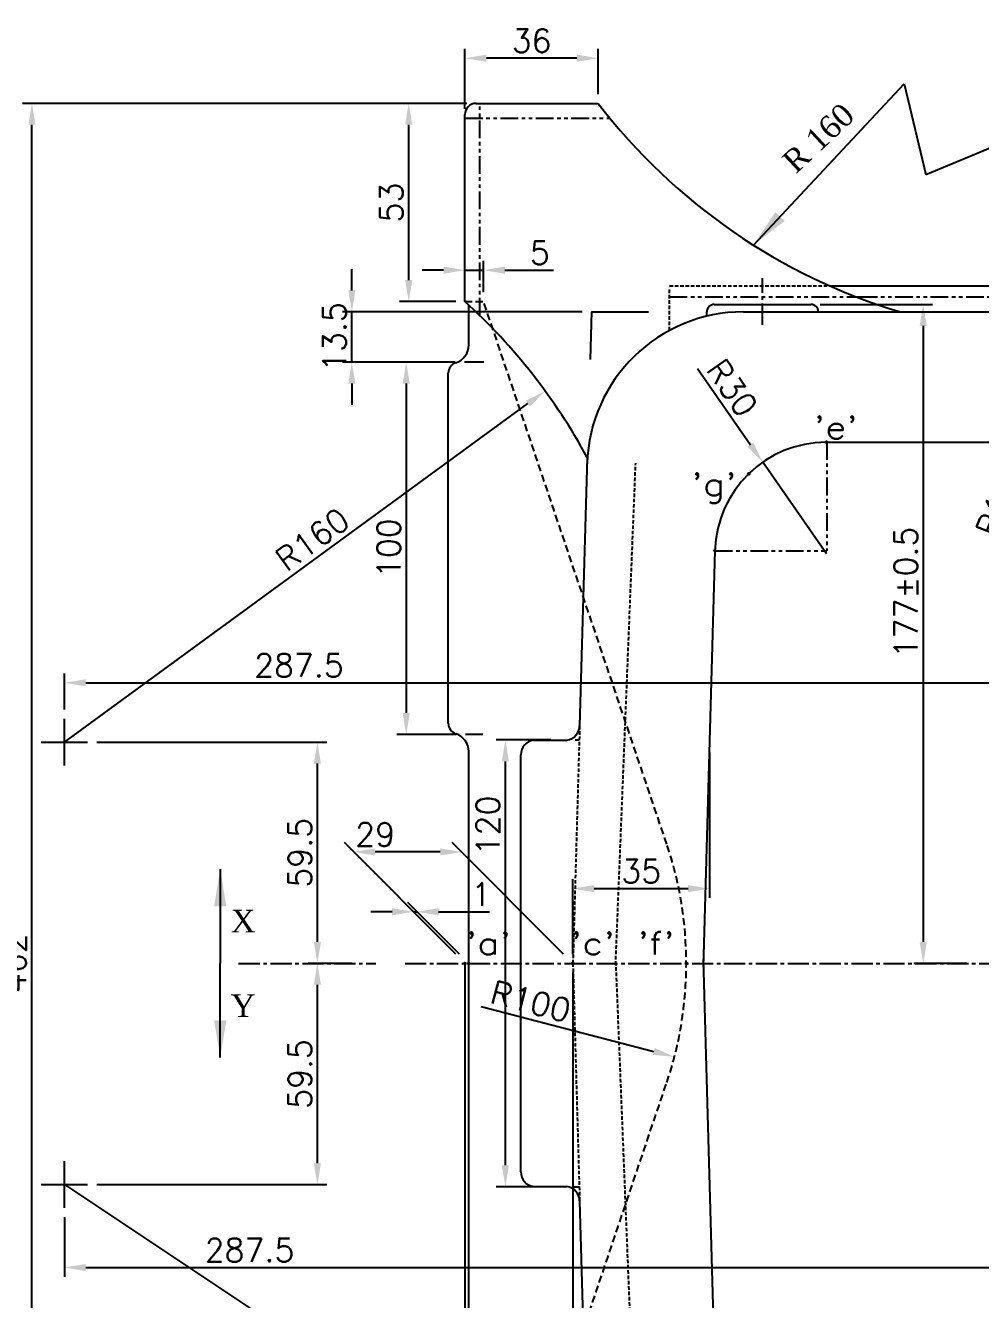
# Model space of a CAD drawing. Header units: millimetres. Extents: x -3508 to 12243, y -3609 to 4092.
# Drawn here: x 878.7 to 1135.4, y 391.7 to 734 of the extents above; entities that cross this region are included whole.
import ezdxf

# ---------------------------------------------------------------- set-up
doc = ezdxf.new("R2010")
doc.units = ezdxf.units.MM
doc.header["$LTSCALE"] = 0.3
doc.header["$PDSIZE"] = -50
for name, pattern in [('CENTER2', [28.575, 19.05, -3.175, 3.175, -3.175]), ('HIDDEN', [9.525, 6.35, -3.175]), ('HIDDEN2', [4.7625, 3.175, -1.5875]), ('PHANTOM2', [31.75, 15.875, -3.175, 3.175, -3.175, 3.175, -3.175])]:
    doc.linetypes.add(name, pattern=pattern)
for name, color, linetype in [('center', 1, 'CENTER2'), ('CHAIN ...', 8, 'PHANTOM2'), ('h', 4, 'HIDDEN'), ('hidden', 4, 'HIDDEN2')]:
    doc.layers.add(name, color=color, linetype=linetype)
doc.styles.add('ROMANTIC', font='romantic.ttf')
doc.styles.add('rs', font='romans.shx')
doc.styles.get("Standard").update_dxf_attribs({"font": 'romans.shx', "width": 1.2})
doc.dimstyles.new('AM_ISO$7', dxfattribs={"dimtxt": 3.5, "dimasz": 3.5, "dimexe": 1, "dimexo": 1, "dimgap": 1.5, "dimtad": 1, "dimdsep": 46, "dimtxsty": 'Standard', "dimcen": 0, "dimclrd": 256, "dimclre": 256, "dimclrt": 2, "dimadec": 0, "dimazin": 2, "dimtp": 0.1, "dimtm": 0.1, "dimtfac": 0.71, "dimtdec": 3, "dimtmove": 0, "dimatfit": 3, "dimfxl": 0, "dimlwd": -1, "dimlwe": -1, "dimarcsym": 0})
doc.dimstyles.new('ISO-25', dxfattribs={"dimscale": 2.5, "dimtxt": 2.5, "dimasz": 2.5, "dimexe": 0.7, "dimexo": 0.625, "dimtad": 1, "dimdec": 3, "dimlfac": -1, "dimzin": 9, "dimdsep": 46, "dimtxsty": 'Standard', "dimcen": 2.5, "dimclrd": 1, "dimclre": 1, "dimclrt": 7, "dimazin": 0, "dimtfac": 0.65, "dimtdec": 3, "dimtmove": 0, "dimatfit": 3, "dimfxl": 0, "dimtolj": 1, "dimarcsym": 0})
doc.dimstyles.new('sarab', dxfattribs={"dimscale": 3, "dimtxt": 2.5, "dimasz": 2.3, "dimexe": 1, "dimexo": 1, "dimtad": 1, "dimdec": 3, "dimdsep": 46, "dimtxsty": 'rs', "dimcen": 0, "dimclrd": 1, "dimclre": 1, "dimclrt": 7, "dimadec": 3, "dimazin": 2, "dimtfac": 1, "dimtdec": 3, "dimtmove": 0, "dimatfit": 3, "dimfxl": 0, "dimarcsym": 0})
doc.dimstyles.new('sarab$0', dxfattribs={"dimscale": 3, "dimtxt": 2.5, "dimasz": 2.3, "dimexe": 1, "dimexo": 1, "dimtad": 1, "dimdec": 3, "dimdsep": 46, "dimtxsty": 'rs', "dimcen": 0, "dimclrd": 1, "dimclre": 1, "dimclrt": 7, "dimadec": 3, "dimazin": 2, "dimtfac": 1, "dimtdec": 3, "dimtmove": 0, "dimatfit": 3, "dimfxl": 0, "dimarcsym": 0})

# ---------------------------------------------------------------- blocks, each defined once
blk = doc.blocks.new('*D1504')
at = {"color": 1, "lineweight": -2, "transparency": 16777216}
for p, q in [((1605.83, 479.53), (1605.83, 163.42)), ((996.83, 248.53), (996.83, 163.42)), ((1600.08, 165.92), (1002.58, 165.92))]:
    blk.add_line(p, q, dxfattribs=at)
at = {"color": 1, "transparency": 16777216}
for points in [[(1002.58, 166.88), (1002.58, 164.96), (996.83, 165.92)], [(1600.08, 166.88), (1600.08, 164.96), (1605.83, 165.92)]]:
    blk.add_solid(points, dxfattribs=at)
at = {"layer": 'Defpoints', "color": 0, "transparency": 16777216}
for p in [(1605.83, 482.03), (996.83, 251.03), (996.83, 165.92)]:
    blk.add_point(p, dxfattribs=at)
at = {"color": 7, "transparency": 16777216, "insert": (1302.83, 170.61), "char_height": 6.25, "attachment_point": 5, "style": 'rs'}
blk.add_mtext('609', dxfattribs=at)
blk = doc.blocks.new('*D1505')
at = {"color": 1, "lineweight": -2, "transparency": 16777216}
for p, q in [((1025.83, 479.53), (1025.83, 290.44)), ((1030.83, 304.53), (1030.83, 290.44)), ((1020.08, 292.94), (1014.33, 292.94)), ((1025.83, 292.94), (1030.83, 292.94)), ((1036.58, 292.94), (1049.63, 292.94))]:
    blk.add_line(p, q, dxfattribs=at)
at = {"color": 1, "transparency": 16777216}
for points in [[(1020.08, 293.9), (1020.08, 291.99), (1025.83, 292.94)], [(1036.58, 293.9), (1036.58, 291.99), (1030.83, 292.94)]]:
    blk.add_solid(points, dxfattribs=at)
at = {"layer": 'Defpoints', "color": 0, "transparency": 16777216}
for p in [(1025.83, 482.03), (1030.83, 307.03), (1030.83, 292.94)]:
    blk.add_point(p, dxfattribs=at)
at = {"color": 7, "transparency": 16777216, "insert": (1045.98, 297.63), "char_height": 6.25, "attachment_point": 5, "style": 'rs'}
blk.add_mtext('5', dxfattribs=at)
blk = doc.blocks.new('*D1506')
at = {"color": 1, "lineweight": -2, "transparency": 16777216}
for p, q in [((1062.54, 538.68), (1062.54, 499.6)), ((1025.83, 484.53), (1025.83, 504.6)), ((1031.58, 502.1), (1056.79, 502.1))]:
    blk.add_line(p, q, dxfattribs=at)
at = {"color": 1, "transparency": 16777216}
for points in [[(1031.58, 503.06), (1031.58, 501.14), (1025.83, 502.1)], [(1056.79, 503.06), (1056.79, 501.14), (1062.54, 502.1)]]:
    blk.add_solid(points, dxfattribs=at)
at = {"layer": 'Defpoints', "color": 0, "transparency": 16777216}
for p in [(1062.54, 541.18), (1062.54, 502.1), (1025.83, 482.03)]:
    blk.add_point(p, dxfattribs=at)
at = {"color": 7, "transparency": 16777216, "insert": (1044.19, 506.79), "char_height": 6.25, "attachment_point": 5, "style": 'rs'}
blk.add_mtext('35', dxfattribs=at)
blk = doc.blocks.new('*D1258')
at = {"color": 1, "lineweight": -2, "transparency": 16777216}
blk.add_line((889.15, 422.6), (1017.61, 337.21), dxfattribs=at)
at = {"color": 1, "transparency": 16777216}
blk.add_solid([(1018.14, 338.01), (1017.08, 336.41), (1022.4, 334.02)], dxfattribs=at)
at = {"layer": 'Defpoints', "color": 0, "transparency": 16777216}
for p in [(889.15, 422.6), (1022.4, 334.02)]:
    blk.add_point(p, dxfattribs=at)
at = {"color": 7, "transparency": 16777216, "insert": (965.05, 377.78), "char_height": 6.25, "attachment_point": 5, "rotation": 326.3862, "style": 'rs'}
blk.add_mtext('R160', dxfattribs=at)
blk = doc.blocks.new('*D1259')
at = {"color": 1, "lineweight": -2, "transparency": 16777216}
blk.add_line((889.15, 541.46), (1013.75, 632.39), dxfattribs=at)
at = {"color": 1, "transparency": 16777216}
blk.add_solid([(1013.18, 633.16), (1014.31, 631.62), (1018.39, 635.78)], dxfattribs=at)
at = {"layer": 'Defpoints', "color": 0, "transparency": 16777216}
for p in [(1018.39, 635.78), (889.15, 541.46)]:
    blk.add_point(p, dxfattribs=at)
at = {"color": 7, "transparency": 16777216, "insert": (955.83, 595.92), "char_height": 6.25, "attachment_point": 5, "rotation": 36.1226, "style": 'rs'}
blk.add_mtext('R160', dxfattribs=at)
blk = doc.blocks.new('*D1260')
at = {"color": 1, "lineweight": -2, "transparency": 16777216}
for p, q in [((966.41, 482.03), (954.66, 482.03)), ((957.16, 428.35), (957.16, 476.28)), ((897.9, 422.6), (959.66, 422.6))]:
    blk.add_line(p, q, dxfattribs=at)
at = {"color": 1, "transparency": 16777216}
for points in [[(956.2, 476.28), (958.12, 476.28), (957.16, 482.03)], [(956.2, 428.35), (958.12, 428.35), (957.16, 422.6)]]:
    blk.add_solid(points, dxfattribs=at)
at = {"layer": 'Defpoints', "color": 0, "transparency": 16777216}
for p in [(957.16, 482.03), (968.91, 482.03), (895.4, 422.6)]:
    blk.add_point(p, dxfattribs=at)
at = {"color": 7, "transparency": 16777216, "insert": (952.47, 452.31), "char_height": 6.25, "attachment_point": 5, "rotation": 90, "style": 'rs'}
blk.add_mtext('59.5', dxfattribs=at)
blk = doc.blocks.new('*D1261')
at = {"color": 1, "lineweight": -2, "transparency": 16777216}
for p, q in [((897.9, 541.46), (959.66, 541.46)), ((957.16, 487.78), (957.16, 535.71)), ((957.16, 482.03), (954.66, 482.03))]:
    blk.add_line(p, q, dxfattribs=at)
at = {"color": 1, "transparency": 16777216}
for points in [[(956.2, 535.71), (958.12, 535.71), (957.16, 541.46)], [(956.2, 487.78), (958.12, 487.78), (957.16, 482.03)]]:
    blk.add_solid(points, dxfattribs=at)
at = {"layer": 'Defpoints', "color": 0, "transparency": 16777216}
for p in [(895.4, 541.46), (957.16, 541.46), (959.66, 482.03)]:
    blk.add_point(p, dxfattribs=at)
at = {"color": 7, "transparency": 16777216, "insert": (952.47, 511.74), "char_height": 6.25, "attachment_point": 5, "rotation": 90, "style": 'rs'}
blk.add_mtext('59.5', dxfattribs=at)
blk = doc.blocks.new('*D1262')
at = {"color": 1, "lineweight": -2, "transparency": 16777216}
for p, q in [((889.15, 550.21), (889.15, 559.89)), ((1176.83, 559.94), (1176.83, 554.89)), ((894.9, 557.39), (1171.08, 557.39))]:
    blk.add_line(p, q, dxfattribs=at)
at = {"color": 1, "transparency": 16777216}
for points in [[(894.9, 558.35), (894.9, 556.43), (889.15, 557.39)], [(1171.08, 558.35), (1171.08, 556.43), (1176.83, 557.39)]]:
    blk.add_solid(points, dxfattribs=at)
at = {"layer": 'Defpoints', "color": 0, "transparency": 16777216}
for p in [(1176.83, 562.44), (1176.83, 557.39), (889.15, 547.71)]:
    blk.add_point(p, dxfattribs=at)
at = {"color": 7, "transparency": 16777216, "insert": (952.2, 562.08), "char_height": 6.25, "attachment_point": 5, "style": 'rs'}
blk.add_mtext('287.5', dxfattribs=at)
blk = doc.blocks.new('*D1263')
at = {"color": 1, "lineweight": -2, "transparency": 16777216}
for p, q in [((889.15, 413.85), (889.15, 397.81)), ((894.9, 400.31), (1171.08, 400.31))]:
    blk.add_line(p, q, dxfattribs=at)
at = {"color": 1, "transparency": 16777216}
for points in [[(894.9, 401.27), (894.9, 399.35), (889.15, 400.31)], [(1171.08, 401.27), (1171.08, 399.35), (1176.83, 400.31)]]:
    blk.add_solid(points, dxfattribs=at)
at = {"layer": 'Defpoints', "color": 0, "transparency": 16777216}
for p in [(889.15, 416.35), (1176.83, 400.31), (1176.83, 400.31)]:
    blk.add_point(p, dxfattribs=at)
at = {"color": 7, "transparency": 16777216, "insert": (938.92, 405), "char_height": 6.25, "attachment_point": 5, "style": 'rs'}
blk.add_mtext('287.5', dxfattribs=at)
blk = doc.blocks.new('*D1264')
at = {"color": 1, "lineweight": -2, "transparency": 16777216}
for p, q in [((1025.83, 479.53), (1025.83, 219.33)), ((1590.83, 479.53), (1590.83, 219.33)), ((1031.58, 221.83), (1585.08, 221.83))]:
    blk.add_line(p, q, dxfattribs=at)
at = {"color": 1, "transparency": 16777216}
for points in [[(1031.58, 222.79), (1031.58, 220.87), (1025.83, 221.83)], [(1585.08, 222.79), (1585.08, 220.87), (1590.83, 221.83)]]:
    blk.add_solid(points, dxfattribs=at)
at = {"layer": 'Defpoints', "color": 0, "transparency": 16777216}
for p in [(1025.83, 482.03), (1590.83, 482.03), (1590.83, 221.83)]:
    blk.add_point(p, dxfattribs=at)
at = {"color": 7, "transparency": 16777216, "insert": (1310.42, 226.52), "char_height": 6.25, "attachment_point": 5, "style": 'rs'}
blk.add_mtext('565', dxfattribs=at)
blk = doc.blocks.new('*D1383')
at = {"color": 1, "lineweight": -2, "transparency": 16777216}
for p, q in [((997.33, 713.03), (979.21, 713.03)), ((981.71, 665.55), (981.71, 707.28)), ((994.33, 659.8), (979.21, 659.8))]:
    blk.add_line(p, q, dxfattribs=at)
at = {"color": 1, "transparency": 16777216}
for points in [[(980.75, 707.28), (982.67, 707.28), (981.71, 713.03)], [(980.75, 665.55), (982.67, 665.55), (981.71, 659.8)]]:
    blk.add_solid(points, dxfattribs=at)
at = {"layer": 'Defpoints', "color": 0, "transparency": 16777216}
for p in [(981.71, 713.03), (999.83, 713.03), (996.83, 659.8)]:
    blk.add_point(p, dxfattribs=at)
at = {"color": 7, "transparency": 16777216, "insert": (977.03, 686.41), "char_height": 6.25, "attachment_point": 5, "rotation": 90, "style": 'rs'}
blk.add_mtext('53', dxfattribs=at)
blk = doc.blocks.new('*D1384')
at = {"color": 1, "lineweight": -2, "transparency": 16777216}
for p, q in [((996.83, 711.53), (996.83, 727.68)), ((1032.67, 715.53), (1032.67, 727.68)), ((1026.92, 725.18), (1002.58, 725.18))]:
    blk.add_line(p, q, dxfattribs=at)
at = {"color": 1, "transparency": 16777216}
for points in [[(1002.58, 726.13), (1002.58, 724.22), (996.83, 725.18)], [(1026.92, 726.13), (1026.92, 724.22), (1032.67, 725.18)]]:
    blk.add_solid(points, dxfattribs=at)
at = {"layer": 'Defpoints', "color": 0, "transparency": 16777216}
for p in [(996.83, 725.18), (1032.67, 713.03), (996.83, 709.03)]:
    blk.add_point(p, dxfattribs=at)
at = {"color": 7, "transparency": 16777216, "insert": (1014.75, 729.86), "char_height": 6.25, "attachment_point": 5, "style": 'rs'}
blk.add_mtext('36', dxfattribs=at)
blk = doc.blocks.new('*D1190')
at = {"color": 1, "lineweight": -2, "transparency": 16777216}
for p, q in [((994.33, 484.53), (964.41, 514.45)), ((1023.33, 484.53), (993.41, 514.45)), ((990.16, 511.95), (972.66, 511.95))]:
    blk.add_line(p, q, dxfattribs=at)
at = {"color": 1, "transparency": 16777216}
for points in [[(972.66, 512.91), (972.66, 510.99), (966.91, 511.95)], [(990.16, 512.91), (990.16, 510.99), (995.91, 511.95)]]:
    blk.add_solid(points, dxfattribs=at)
at = {"layer": 'Defpoints', "color": 0, "transparency": 16777216}
for p in [(966.91, 511.95), (996.83, 482.03), (1025.83, 482.03)]:
    blk.add_point(p, dxfattribs=at)
at = {"color": 7, "transparency": 16777216, "insert": (972.66, 516.64), "char_height": 6.25, "attachment_point": 5, "style": 'rs'}
blk.add_mtext('29', dxfattribs=at)
blk = doc.blocks.new('*D1191')
at = {"color": 1, "lineweight": -2, "transparency": 16777216}
for p, q in [((994.33, 484.53), (980.48, 498.38)), ((995.33, 484.53), (981.48, 498.38)), ((977.23, 495.88), (971.48, 495.88)), ((982.98, 495.88), (983.98, 495.88)), ((989.73, 495.88), (1003.46, 495.88))]:
    blk.add_line(p, q, dxfattribs=at)
at = {"color": 1, "transparency": 16777216}
for points in [[(977.23, 496.84), (977.23, 494.92), (982.98, 495.88)], [(989.73, 496.84), (989.73, 494.92), (983.98, 495.88)]]:
    blk.add_solid(points, dxfattribs=at)
at = {"layer": 'Defpoints', "color": 0, "transparency": 16777216}
for p in [(983.98, 495.88), (996.83, 482.03), (997.83, 482.03)]:
    blk.add_point(p, dxfattribs=at)
at = {"color": 7, "transparency": 16777216, "insert": (1001.16, 500.57), "char_height": 6.25, "attachment_point": 5, "style": 'rs'}
blk.add_mtext('1', dxfattribs=at)
blk = doc.blocks.new('*D1326')
at = {"color": 1, "lineweight": -2, "transparency": 16777216}
blk.add_line((1001.18, 470.4), (1047.57, 458.37), dxfattribs=at)
at = {"color": 1, "transparency": 16777216}
blk.add_solid([(1047.81, 459.3), (1047.33, 457.44), (1053.13, 456.92)], dxfattribs=at)
at = {"layer": 'Defpoints', "color": 0, "transparency": 16777216}
for p in [(956.33, 482.03), (1053.13, 456.92)]:
    blk.add_point(p, dxfattribs=at)
at = {"color": 7, "transparency": 16777216, "insert": (1014.52, 471.78), "char_height": 6.25, "attachment_point": 5, "rotation": 345.4609, "style": 'rs'}
blk.add_mtext('R100', dxfattribs=at)
blk = doc.blocks.new('*D1396')
at = {"color": 1, "lineweight": -2, "transparency": 16777216}
for p, q in [((1156.83, 636.03), (1151.82, 622.96)), ((1140.71, 594.02), (1149.76, 617.59))]:
    blk.add_line(p, q, dxfattribs=at)
at = {"color": 1, "transparency": 16777216}
blk.add_solid([(1148.86, 617.93), (1150.65, 617.25), (1151.82, 622.96)], dxfattribs=at)
at = {"layer": 'Defpoints', "color": 0, "transparency": 16777216}
for p in [(1156.83, 636.03), (1151.82, 622.96)]:
    blk.add_point(p, dxfattribs=at)
at = {"color": 7, "transparency": 16777216, "insert": (1139.83, 604.8), "char_height": 6.25, "attachment_point": 5, "rotation": 68.9995, "style": 'rs'}
blk.add_mtext('R14', dxfattribs=at)
blk = doc.blocks.new('*D1483')
at = {"color": 1, "lineweight": -2, "transparency": 16777216}
for p, q in [((1059.29, 641.82), (1073.56, 621.35)), ((1094, 592.03), (1076.85, 616.64))]:
    blk.add_line(p, q, dxfattribs=at)
at = {"color": 1, "transparency": 16777216}
blk.add_solid([(1074.34, 621.9), (1072.77, 620.81), (1076.85, 616.64)], dxfattribs=at)
at = {"layer": 'Defpoints', "color": 0, "transparency": 16777216}
for p in [(1076.85, 616.64), (1094, 592.03)]:
    blk.add_point(p, dxfattribs=at)
at = {"color": 7, "transparency": 16777216, "insert": (1068.63, 636.63), "char_height": 6.25, "attachment_point": 5, "rotation": 304.8832, "style": 'rs'}
blk.add_mtext('R30', dxfattribs=at)
blk = doc.blocks.new('*D1449')
at = {"color": 1, "lineweight": -2, "transparency": 16777216}
for p, q in [((991.08, 668.23), (985.33, 668.23)), ((996.83, 662.3), (996.83, 670.73)), ((996.83, 668.23), (1001.83, 668.23)), ((1001.83, 662.3), (1001.83, 670.73)), ((1007.58, 668.23), (1020.63, 668.23))]:
    blk.add_line(p, q, dxfattribs=at)
at = {"color": 1, "transparency": 16777216}
for points in [[(991.08, 669.19), (991.08, 667.27), (996.83, 668.23)], [(1007.58, 669.19), (1007.58, 667.27), (1001.83, 668.23)]]:
    blk.add_solid(points, dxfattribs=at)
at = {"layer": 'Defpoints', "color": 0, "transparency": 16777216}
for p in [(1001.83, 668.23), (996.83, 659.8), (1001.83, 659.8)]:
    blk.add_point(p, dxfattribs=at)
at = {"color": 7, "transparency": 16777216, "insert": (1016.98, 672.92), "char_height": 6.25, "attachment_point": 5, "style": 'rs'}
blk.add_mtext('5', dxfattribs=at)
blk = doc.blocks.new('*D1213')
at = {"color": 1, "lineweight": -2, "transparency": 16777216}
for p, q in [((1092.33, 659.03), (1122.5, 659.03)), ((1120, 653.28), (1120, 487.78)), ((1131.72, 482.03), (1117.5, 482.03))]:
    blk.add_line(p, q, dxfattribs=at)
at = {"color": 1, "transparency": 16777216}
for points in [[(1119.04, 653.28), (1120.96, 653.28), (1120, 659.03)], [(1119.04, 487.78), (1120.96, 487.78), (1120, 482.03)]]:
    blk.add_solid(points, dxfattribs=at)
at = {"layer": 'Defpoints', "color": 0, "transparency": 16777216}
for p in [(1089.83, 659.03), (1120, 482.03), (1134.22, 482.03)]:
    blk.add_point(p, dxfattribs=at)
at = {"color": 7, "transparency": 16777216, "insert": (1115.31, 581.65), "char_height": 6.25, "attachment_point": 5, "rotation": 90, "style": 'rs'}
blk.add_mtext('177±0.5', dxfattribs=at)
blk = doc.blocks.new('_DatumFilled')
at = {"color": 0, "linetype": 'ByBlock'}
blk.add_solid([(0, 0.577), (-1, 0), (0, -0.577)], dxfattribs=at)
blk = doc.blocks.new('*D1283')
at = {"color": 1, "lineweight": -2, "transparency": 16777216}
for p, q in [((997.33, 713.03), (877.93, 713.03)), ((880.43, 256.78), (880.43, 707.28)), ((997.33, 251.03), (877.93, 251.03))]:
    blk.add_line(p, q, dxfattribs=at)
at = {"color": 1, "transparency": 16777216}
for points in [[(879.47, 707.28), (881.39, 707.28), (880.43, 713.03)], [(879.47, 256.78), (881.39, 256.78), (880.43, 251.03)]]:
    blk.add_solid(points, dxfattribs=at)
at = {"layer": 'Defpoints', "color": 0, "transparency": 16777216}
for p in [(880.43, 713.03), (999.83, 713.03), (999.83, 251.03)]:
    blk.add_point(p, dxfattribs=at)
at = {"color": 7, "transparency": 16777216, "insert": (875.75, 482.03), "char_height": 6.25, "attachment_point": 5, "rotation": 90, "style": 'rs'}
blk.add_mtext('462', dxfattribs=at)
blk = doc.blocks.new('*D1523')
at = {"color": 1, "lineweight": -2, "transparency": 16777216}
for p, q in [((994.2, 643.53), (978.53, 643.53)), ((981.03, 637.78), (981.03, 549.28)), ((994.43, 543.53), (978.53, 543.53))]:
    blk.add_line(p, q, dxfattribs=at)
at = {"color": 1, "transparency": 16777216}
for points in [[(980.07, 637.78), (981.99, 637.78), (981.03, 643.53)], [(980.07, 549.28), (981.99, 549.28), (981.03, 543.53)]]:
    blk.add_solid(points, dxfattribs=at)
at = {"layer": 'Defpoints', "color": 0, "transparency": 16777216}
for p in [(996.7, 643.53), (981.03, 543.53), (996.93, 543.53)]:
    blk.add_point(p, dxfattribs=at)
at = {"color": 7, "transparency": 16777216, "insert": (976.35, 593.53), "char_height": 6.25, "attachment_point": 5, "rotation": 90, "style": 'rs'}
blk.add_mtext('100', dxfattribs=at)
blk = doc.blocks.new('*D1524')
at = {"color": 1, "lineweight": -2, "transparency": 16777216}
for p, q in [((966.42, 662.78), (966.42, 668.53)), ((1028.33, 657.03), (963.92, 657.03)), ((966.42, 643.53), (966.42, 657.03)), ((994.2, 643.53), (963.92, 643.53)), ((966.42, 637.78), (966.42, 632.03))]:
    blk.add_line(p, q, dxfattribs=at)
at = {"color": 1, "transparency": 16777216}
for points in [[(965.46, 662.78), (967.37, 662.78), (966.42, 657.03)], [(965.46, 637.78), (967.37, 637.78), (966.42, 643.53)]]:
    blk.add_solid(points, dxfattribs=at)
at = {"layer": 'Defpoints', "color": 0, "transparency": 16777216}
for p in [(966.42, 657.03), (1030.83, 657.03), (996.7, 643.53)]:
    blk.add_point(p, dxfattribs=at)
at = {"color": 7, "transparency": 16777216, "insert": (961.73, 650.28), "char_height": 6.25, "attachment_point": 5, "rotation": 90, "style": 'rs'}
blk.add_mtext('13.5', dxfattribs=at)
blk = doc.blocks.new('*D1525')
at = {"color": 1, "lineweight": -2, "transparency": 16777216}
for p, q in [((1019.92, 542.03), (1005.19, 542.03)), ((1007.69, 427.78), (1007.69, 536.28)), ((1019.72, 422.03), (1005.19, 422.03))]:
    blk.add_line(p, q, dxfattribs=at)
at = {"color": 1, "transparency": 16777216}
for points in [[(1006.73, 536.28), (1008.64, 536.28), (1007.69, 542.03)], [(1006.73, 427.78), (1008.64, 427.78), (1007.69, 422.03)]]:
    blk.add_solid(points, dxfattribs=at)
at = {"layer": 'Defpoints', "color": 0, "transparency": 16777216}
for p in [(1007.69, 542.03), (1022.42, 542.03), (1022.22, 422.03)]:
    blk.add_point(p, dxfattribs=at)
at = {"color": 7, "transparency": 16777216, "insert": (1003, 519.06), "char_height": 6.25, "attachment_point": 5, "rotation": 90, "style": 'rs'}
blk.add_mtext('120', dxfattribs=at)

msp = doc.modelspace()

# ---------------------------------------------------------------- hatches: boundary and pattern name
for points in [[(1094.1042, 621.7989), (1094.1042, 622.028), (1094.0042, 622.028, 0.00208334), (1093.7542, 622.027, 0.53922963)], [(1094.2542, 622.028), (1094.0042, 622.028, 0.00208334), (1093.7542, 622.027, 0.99791883)], [(1094.1042, 622.028), (1094.1042, 621.7989, 0.29821663), (1094.2542, 622.028)], [(1073.2761, 613.7155, 0.67487058), (1072.8461, 613.542, 0.19628484), (1072.9176, 613.3671, -0.0041667)], [(1073.3461, 613.542, 0.19412212), (1073.2761, 613.7155, 0.0041667), (1072.9176, 613.3671, 0.67184263)], [(1064.0165, 592.8848, -0.00208334), (1064.0246, 593.1347, 0.42383287), (1063.7665, 592.8848, 0.40587199), (1064.0093, 592.6349)], [(1064.2665, 592.8848), (1064.0165, 592.8848), (1064.0093, 592.6349, 0.42260463)], [(1064.0246, 593.1347, 0.00208334), (1064.0165, 592.8848), (1064.2665, 592.8848, 0.40465924)], [(996.8348, 482.278, 0.41421356), (996.5848, 482.028), (996.8348, 482.028)], [(996.8348, 482.028), (996.5848, 482.028, 0.41421356), (996.8348, 481.778)], [(996.8348, 482.278), (996.8348, 482.028), (997.0848, 482.028, 0.41421356)], [(997.0848, 482.028), (996.8348, 482.028), (996.8348, 481.778, 0.41421356)], [(997.5848, 482.028), (998.0848, 482.028, 1)], [(998.0848, 482.028), (997.5848, 482.028, 1)], [(1025.842, 482.2779, 0.42260463), (1025.5848, 482.028), (1025.8348, 482.028)], [(1025.8348, 482.028), (1025.5848, 482.028, 0.42260463), (1025.842, 481.7781)], [(1025.842, 482.2779), (1025.8348, 482.028), (1026.0848, 482.028, 0.40587199)], [(1026.0848, 482.028), (1025.8348, 482.028), (1025.842, 481.7781, 0.40587199)], [(1056.3345, 482.278, 0.41384749), (1056.0848, 482.028), (1056.3348, 482.028, 0.000625)], [(1056.3348, 482.028), (1056.0848, 482.028, 0.41384749), (1056.3345, 481.778, 0.000625)], [(1056.3345, 482.278, -0.000625), (1056.3348, 482.028), (1056.5848, 482.028, 0.41457973)], [(1056.5848, 482.028), (1056.3348, 482.028, -0.000625), (1056.3345, 481.778, 0.41457973)]]:
    msp.add_hatch(color=256).paths.add_polyline_path(points)

# ---------------------------------------------------------------- linework, layer by layer
for p, q in [((999.8348, 713.028), (1032.6682, 713.028)), ((996.8348, 659.7955), (996.8348, 710.028)), ((1094.9038, 664.028), (1564.0848, 664.028)), ((997.8348, 648.1274), (997.8348, 658.8777)), ((1063.8348, 659.028), (1089.8348, 659.028)), ((1030.8348, 657.028), (1030.4699, 644.2561)), ((1030.8348, 657.028), (1045.591, 657.028)), ((1035.3348, 657.028), (1046.1191, 657.028)), ((1061.8348, 655.8646), (1061.8348, 657.028)), ((1071.652, 657.028), (1581.3981, 657.028)), ((1001.862, 643.528), (996.6959, 643.528)), ((992.3348, 546.528), (992.3348, 640.528)), ((1094.0042, 622.028), (1344.3348, 622.028)), ((1029.7165, 617.8846), (1027.6577, 545.827)), ((1064.0165, 592.8848), (1060.8206, 481.0285)), ((1001.6528, 543.528), (996.9306, 543.528)), ((1015.2471, 541.9846), (1024.2471, 541.9846)), ((997.8348, 305.1784), (997.8348, 538.9287)), ((1011.8348, 426.028), (1011.8348, 538.028)), ((1060.8206, 483.0276), (1064.0165, 371.1713)), ((1015.2471, 422.0715), (1024.2471, 422.0715)), ((1027.6577, 418.2291), (1029.6691, 347.8285))]:
    msp.add_line(p, q)
at = {"color": 1}
for p, q in [((1120.7046, 693.9543), (1159.6828, 710.1376)), ((889.1507, 535.2065), (889.1507, 547.7065)), ((882.9007, 541.4565), (895.4007, 541.4565)), ((889.1507, 416.3496), (889.1507, 428.8496)), ((882.9007, 422.5996), (895.4007, 422.5996))]:
    msp.add_line(p, q, dxfattribs=at)
at = {"color": 3}
msp.add_line((996.8348, 482.028), (996.8348, 304.7671), dxfattribs=at)
for centre in [(1094.0042, 622.028), (1073.0961, 613.542), (1064.0165, 592.8848), (996.8348, 482.028), (997.8348, 482.028), (1025.8348, 482.028), (1056.3348, 482.028)]:
    msp.add_circle(centre, 0.25)
for centre, radius, start, end in [((999.8348, 710.028), 3, 90, 180), ((1159.6828, 810.328), 160, 217.454051, 253.360422), ((889.1507, 541.4565), 160, 28.533718, 47.698951), ((1063.8348, 657.028), 2, 90, 180), ((1089.8348, 657.028), 2, 0, 90), ((1071.652, 615.028), 42, 90, 178.363423), ((992.8348, 648.1274), 5, 288.209957, 0), ((995.3348, 640.528), 3, 108.209957, 180), ((1094.0042, 592.028), 30, 90, 178.363423), ((995.3348, 546.528), 3, 180, 251.790043), ((1023.6593, 545.9412), 4, 278.449796, 358.363423), ((992.8348, 538.9287), 5, 0, 71.790043), ((1015.8348, 538.028), 4, 98.449796, 180), ((1015.8348, 426.028), 4, 180, 261.550204), ((1023.6593, 418.1149), 4, 1.636577, 81.550204)]:
    msp.add_arc(centre, radius, start, end)
at = {"layer": 'center'}
for p, q in [((1076.8348, 653.5784), (1076.8348, 666.0633)), ((1026.4179, 542.028), (1027.5491, 542.028)), ((935.97, 482.028), (972.8642, 482.028)), ((980.7162, 482.028), (1590.8348, 482.028)), ((1026.2229, 422.028), (1027.5491, 422.028))]:
    msp.add_line(p, q, dxfattribs=at)
at = {"layer": 'CHAIN ...'}
for p, q in [((1000.8348, 656.028), (1000.8348, 713.028)), ((996.8348, 709.028), (1035.8348, 709.028)), ((1051.8354, 661.028), (1102.9391, 661.028)), ((1102.9391, 661.028), (1564.0848, 661.028)), ((1094.1042, 622.028), (1094.1042, 592.8848)), ((1064.0165, 592.8848), (1094.1042, 592.8848))]:
    msp.add_line(p, q, dxfattribs=at)
at = {"layer": 'h'}
for p, q in [((996.8348, 659.7955), (1001.8348, 659.7955)), ((1051.0752, 514.0323), (1001.8348, 659.7955)), ((1001.8348, 304.2606), (1051.0752, 450.0238))]:
    msp.add_line(p, q, dxfattribs=at)
msp.add_arc((956.3348, 482.028), 100, 341.334496, 18.665504, dxfattribs=at)
at = {"layer": 'hidden'}
for p, q in [((1051.8354, 664.028), (1094.9038, 664.028)), ((1051.8354, 652.0592), (1051.8354, 663.528)), ((1037.3277, 481.6683), (1042.7148, 616.347)), ((1027.6577, 545.827), (1025.8348, 482.028)), ((1025.8348, 482.028), (1027.6577, 418.2291)), ((1037.3277, 482.3878), (1042.7148, 347.7091))]:
    msp.add_line(p, q, dxfattribs=at)

# ---------------------------------------------------------------- texts
at = {"color": 1, "style": 'ROMANTIC'}
msp.add_text('R 160', height=6.1, rotation=43.188685, dxfattribs=at).set_placement((1085.7807, 693.9277))
at = {"width": 1.2}
for s, p in [("'e'", (1090.513, 622.9208)), ("'g'", (1057.6378, 607.66)), ("'a'", (996.9807, 484.3647)), ("'c'", (1025.2367, 484.3647)), ("'f'", (1043.1596, 484.3647))]:
    msp.add_text(s, height=6.1, dxfattribs=at).set_placement(p)
at = {"style": 'ROMANTIC'}
for s, p in [('X', (933.873, 490.3262)), ('Y', (933.873, 467.6047))]:
    msp.add_text(s, height=6.1, dxfattribs=at).set_placement(p)

# ---------------------------------------------------------------- dimensions: what is measured, and where the dimension line sits
for base, p1, p2, text, picture, middle in [((996.8348, 725.1762), (1032.6682, 713.028), (996.8348, 709.028), '36', '*D1384', (1014.7515, 729.8637)), ((1062.5393, 502.0979), (1025.8348, 482.028), (1062.5393, 541.1824), '35', '*D1506', (1044.187, 506.7854))]:
    dim = msp.add_linear_dim(base=base, p1=p1, p2=p2, text=text, dimstyle='sarab', override={"dimscale": 2.5, "dimdec": 2, "dimadec": 2, "dimtdec": 2, "dimatfit": 0})
    dim.commit()
    dim.dimension.update_dxf_attribs({"geometry": picture, "text_midpoint": middle})
for base, p1, p2, override, picture, middle in [((880.4333, 713.028), (999.8348, 251.028), (999.8348, 713.028), {"dimscale": 2.5, "dimdec": 2, "dimadec": 2, "dimtdec": 2, "dimatfit": 0}, '*D1283', (875.7458, 482.028)), ((981.0329, 543.528), (996.6959, 643.528), (996.9306, 543.528), {"dimscale": 2.5, "dimdec": 2, "dimcen": 2.5, "dimadec": 2, "dimtdec": 2}, '*D1523', (976.3454, 593.528))]:
    dim = msp.add_linear_dim(base=base, p1=p1, p2=p2, angle=90, dimstyle='sarab$0', override=override)
    dim.commit()
    dim.dimension.update_dxf_attribs({"geometry": picture, "text_midpoint": middle})
for base, p1, p2, text, picture, middle in [((981.7126, 713.028), (996.8348, 659.7955), (999.8348, 713.028), '53', '*D1383', (977.0251, 686.4118)), ((957.162, 541.4565), (959.662, 482.028), (895.4007, 541.4565), '59.5', '*D1261', (952.4745, 511.7423))]:
    dim = msp.add_linear_dim(base=base, p1=p1, p2=p2, angle=90, text=text, dimstyle='sarab', override={"dimscale": 2.5, "dimdec": 2, "dimadec": 2, "dimtdec": 2, "dimatfit": 0})
    dim.commit()
    dim.dimension.update_dxf_attribs({"geometry": picture, "text_midpoint": middle})
for base, p1, p2, override, picture, middle in [((1001.8348, 668.2332), (996.8348, 659.7955), (1001.8348, 659.7955), {"dimscale": 2.5, "dimdec": 2, "dimcen": 2.5, "dimadec": 2, "dimtdec": 2}, '*D1449', (1016.9807, 672.9207)), ((1030.8348, 292.9449), (1025.8348, 482.028), (1030.8348, 307.028), {"dimscale": 2.5, "dimdec": 2, "dimadec": 2, "dimtdec": 2, "dimatfit": 0}, '*D1505', (1045.9807, 297.6324))]:
    dim = msp.add_linear_dim(base=base, p1=p1, p2=p2, dimstyle='sarab', override=override)
    dim.commit()
    dim.dimension.update_dxf_attribs({"geometry": picture, "text_midpoint": middle})
for base, p1, p2, dimstyle, override, picture, middle in [((966.4166, 657.028), (996.6959, 643.528), (1030.8348, 657.028), 'sarab$0', {"dimscale": 2.5, "dimdec": 2, "dimadec": 2, "dimtdec": 2, "dimatfit": 0}, '*D1524', (966.4166, 650.278)), ((1119.9984, 482.028), (1089.8348, 659.028), (1134.2247, 482.028), 'sarab', {"dimscale": 2.5, "dimtoh": 1, "dimdec": 2, "dimcen": 2.5, "dimadec": 1, "dimtol": 1, "dimtp": 0.5, "dimtm": 0.5, "dimtdec": 2, "dimldrblk": 'DatumFilled'}, '*D1213', (1119.9984, 581.6545)), ((1007.6862, 542.028), (1022.2229, 422.028), (1022.4179, 542.028), 'sarab$0', {"dimscale": 2.5, "dimdec": 2, "dimadec": 2, "dimtdec": 2, "dimatfit": 0}, '*D1525', (1007.6862, 519.0564))]:
    dim = msp.add_linear_dim(base=base, p1=p1, p2=p2, angle=90, dimstyle=dimstyle, override=override)
    dim.commit()
    dim.dimension.update_dxf_attribs({"geometry": picture, "text_midpoint": middle, "dimtype": 160})
for center, mpoint, picture, middle in [((1094.0042, 592.028), (1076.8471, 616.6376), '*D1483', (1068.6262, 636.6257)), ((1156.8348, 636.028), (1151.8176, 622.958), '*D1396', (1139.827, 604.8021))]:
    dim = msp.add_radius_dim(center=center, mpoint=mpoint, dimstyle='sarab', override={"dimscale": 2.5, "dimdec": 2, "dimadec": 2, "dimtdec": 2})
    dim.commit()
    dim.dimension.update_dxf_attribs({"geometry": picture, "text_midpoint": middle})
for center, mpoint, override, picture, middle in [((889.1507, 541.4565), (1018.3919, 635.7789), {"dimscale": 2.5, "dimdec": 2, "dimadec": 2, "dimtdec": 2, "dimatfit": 0}, '*D1259', (958.595, 592.1381)), ((956.3348, 482.028), (1053.1325, 456.924), {"dimscale": 2.5, "dimdec": 2, "dimadec": 2, "dimtdec": 2}, '*D1326', (1013.3475, 467.242)), ((889.1507, 422.5996), (1022.3967, 334.0248), {"dimscale": 2.5, "dimdec": 2, "dimadec": 2, "dimtdec": 2, "dimatfit": 0}, '*D1258', (962.4505, 373.8738))]:
    dim = msp.add_radius_dim(center=center, mpoint=mpoint, dimstyle='sarab', override=override)
    dim.commit()
    dim.dimension.update_dxf_attribs({"geometry": picture, "text_midpoint": middle, "dimtype": 164})
for base, p1, p2, picture, middle in [((1176.8348, 557.3887), (889.1507, 547.7065), (1176.8348, 562.435), '*D1262', (952.2027, 557.3887)), ((1176.8348, 400.3116), (889.1507, 416.3496), (1176.8348, 400.3116), '*D1263', (938.9237, 400.3116))]:
    dim = msp.add_linear_dim(base=base, p1=p1, p2=p2, text='287.5', dimstyle='sarab', override={"dimscale": 2.5, "dimdec": 2, "dimadec": 2, "dimtdec": 2, "dimatfit": 0})
    dim.commit()
    dim.dimension.update_dxf_attribs({"geometry": picture, "text_midpoint": middle, "dimtype": 160})
for base, p1, p2, picture, middle in [((966.912, 511.9508), (1025.8348, 482.028), (996.8348, 482.028), '*D1190', (972.662, 511.9508)), ((983.9842, 495.8787), (996.8348, 482.028), (997.8348, 482.028), '*D1191', (1001.1581, 495.8787)), ((996.8348, 165.9182), (1605.8348, 482.028), (996.8348, 251.028), '*D1504', (1302.8289, 165.9182)), ((1590.8348, 221.8287), (1025.8348, 482.028), (1590.8348, 482.028), '*D1264', (1310.4164, 221.8287))]:
    dim = msp.add_linear_dim(base=base, p1=p1, p2=p2, dimstyle='sarab', override={"dimscale": 2.5, "dimdec": 2, "dimadec": 2, "dimtdec": 2, "dimatfit": 0})
    dim.commit()
    dim.dimension.update_dxf_attribs({"geometry": picture, "text_midpoint": middle, "dimtype": 160})
dim = msp.add_linear_dim(base=(957.162, 482.028), p1=(895.4007, 422.5996), p2=(968.9106, 482.028), angle=90, text='59.5', dimstyle='sarab', override={"dimscale": 2.5, "dimdec": 2, "dimadec": 2, "dimtdec": 2, "dimatfit": 0})
dim.commit()
dim.dimension.update_dxf_attribs({"geometry": '*D1260', "text_midpoint": (957.162, 452.3138), "dimtype": 160})

# ---------------------------------------------------------------- leaders
at = {"color": 1}
msp.add_leader([(1074.3467, 674.985), (1114.9094, 718.2794), (1120.7046, 693.9543)], dimstyle='AM_ISO$7', override={"dimscale": 3, "dimgap": 1.5, "dimtad": 0, "dimdec": 3, "dimfxl": 2}, dxfattribs=at)
for points in [[(931.0369, 507.3068), (931.0369, 482.028)], [(931.0369, 456.7493), (931.0369, 482.028)]]:
    msp.add_leader(points, dimstyle='ISO-25', override={"dimscale": 2, "dimasz": 5})

doc.saveas('drawing.dxf')
